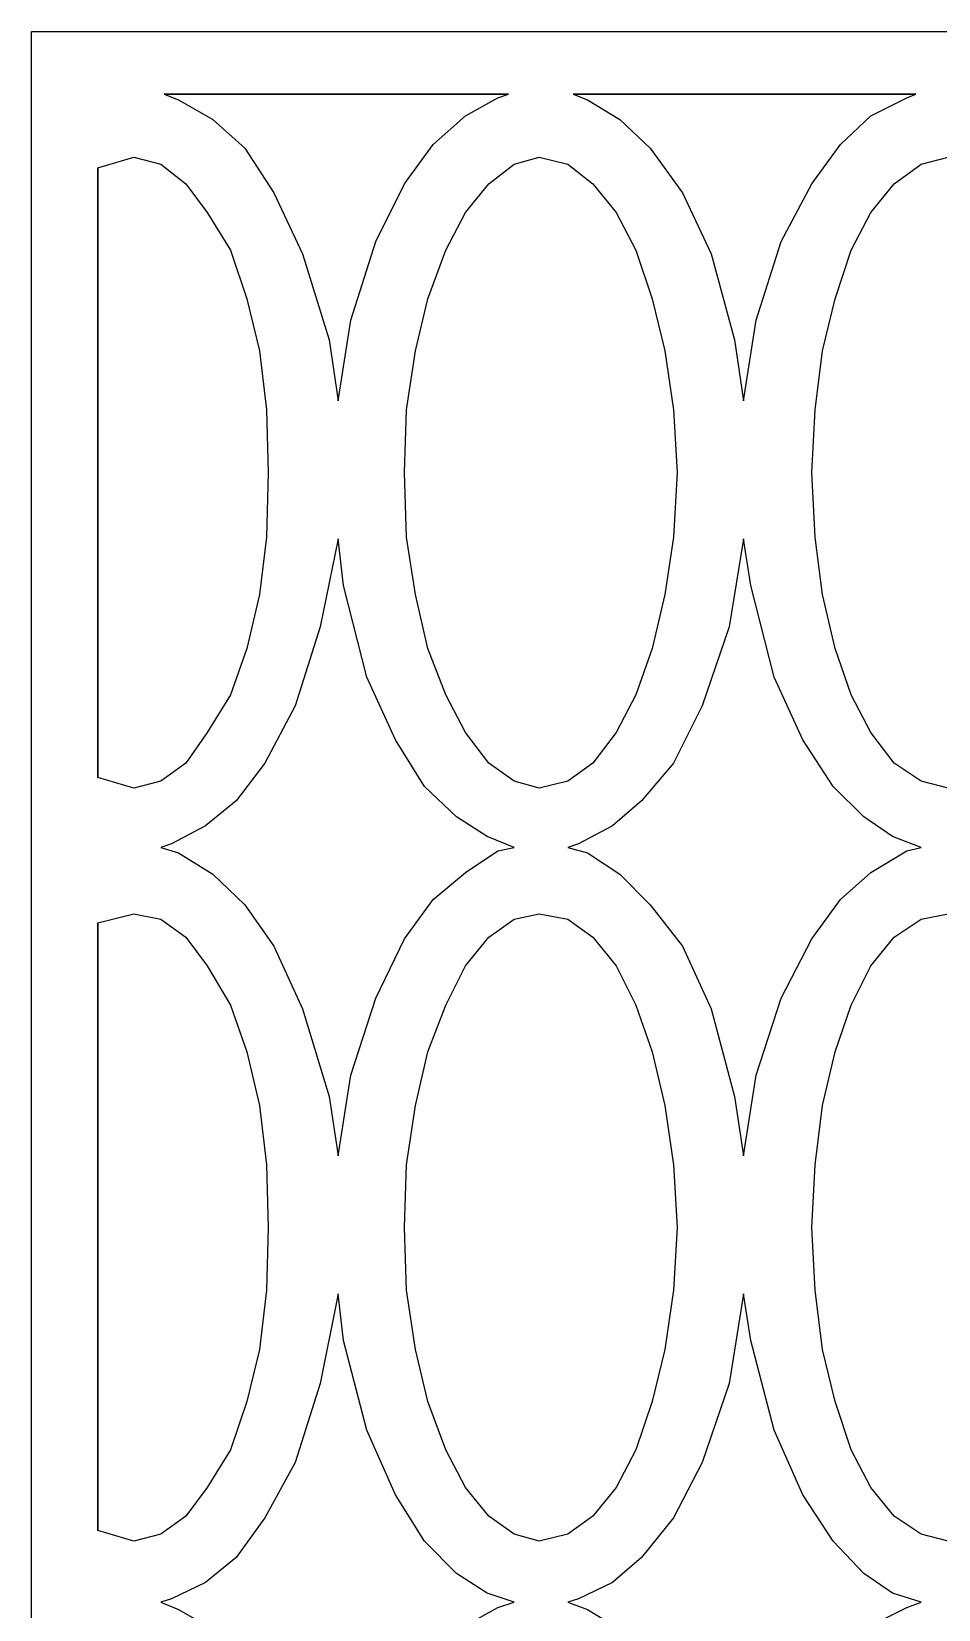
# Model space of a CAD drawing. Header units: centimetres. Extents: x 1.78 to 8.09, y 3.24 to 9.
# Drawn here: x 1.784 to 3.438, y 6.122 to 9.001 of the extents above; entities that cross this region are included whole.
import ezdxf

# ---------------------------------------------------------------- set-up
doc = ezdxf.new("R2010")
doc.units = ezdxf.units.CM
doc.header["$MEASUREMENT"] = 0
doc.layers.add('layer 1', color=7, linetype='Continuous')

msp = doc.modelspace()

# ---------------------------------------------------------------- linework, layer by layer
at = {"layer": 'layer 1', "color": 250}
for points, knots in [([(8.09439, 3.24324), (8.09439, 3.24324), (8.09439, 9.00077), (8.09439, 9.00077), (8.09439, 9.00077), (8.09439, 9.00077), (1.78401, 9.00077), (1.78401, 9.00077), (1.78401, 9.00077), (1.78401, 9.00077), (1.78401, 3.24324), (1.78401, 3.24324), (1.78401, 3.24324), (1.78401, 3.24324), (8.09439, 3.24324), (8.09439, 3.24324)], [0, 0, 0, 0, 0.2, 0.2, 0.2, 0.2, 0.4, 0.4, 0.4, 0.4, 0.6, 0.6, 0.6, 0.6, 1, 1, 1, 1]), ([(2.65418, 8.88627), (2.65418, 8.88627), (2.63455, 8.87973), (2.63455, 8.87973), (2.63455, 8.87973), (2.63455, 8.87973), (2.57567, 8.84702), (2.57567, 8.84702), (2.57567, 8.84702), (2.57567, 8.84702), (2.51679, 8.79468), (2.51679, 8.79468), (2.51679, 8.79468), (2.51679, 8.79468), (2.46445, 8.72271), (2.46445, 8.72271), (2.46445, 8.72271), (2.46445, 8.72271), (2.4121, 8.61803), (2.4121, 8.61803), (2.4121, 8.61803), (2.4121, 8.61803), (2.36631, 8.47409), (2.36631, 8.47409), (2.36631, 8.47409), (2.36631, 8.47409), (2.34341, 8.32688), (2.34341, 8.32688), (2.34341, 8.32688), (2.34341, 8.32688), (2.32705, 8.4381), (2.32705, 8.4381), (2.32705, 8.4381), (2.32705, 8.4381), (2.27798, 8.59513), (2.27798, 8.59513), (2.27798, 8.59513), (2.27798, 8.59513), (2.22564, 8.70635), (2.22564, 8.70635), (2.22564, 8.70635), (2.22564, 8.70635), (2.1733, 8.78813), (2.1733, 8.78813), (2.1733, 8.78813), (2.1733, 8.78813), (2.11441, 8.84048), (2.11441, 8.84048), (2.11441, 8.84048), (2.11441, 8.84048), (2.05226, 8.87646), (2.05226, 8.87646), (2.05226, 8.87646), (2.05226, 8.87646), (2.02609, 8.88627), (2.02609, 8.88627), (2.02609, 8.88627), (2.02609, 8.88627), (2.65418, 8.88627), (2.65418, 8.88627)], [0, 0, 0, 0, 0.0625, 0.0625, 0.0625, 0.0625, 0.125, 0.125, 0.125, 0.125, 0.1875, 0.1875, 0.1875, 0.1875, 0.25, 0.25, 0.25, 0.25, 0.3125, 0.3125, 0.3125, 0.3125, 0.375, 0.375, 0.375, 0.375, 0.4375, 0.4375, 0.4375, 0.4375, 0.5, 0.5, 0.5, 0.5, 0.5625, 0.5625, 0.5625, 0.5625, 0.625, 0.625, 0.625, 0.625, 0.6875, 0.6875, 0.6875, 0.6875, 0.75, 0.75, 0.75, 0.75, 0.8125, 0.8125, 0.8125, 0.8125, 0.875, 0.875, 0.875, 0.875, 1, 1, 1, 1]), ([(2.02609, 8.88627), (2.02609, 8.88627), (2.65418, 8.88627), (2.65418, 8.88627), (2.65418, 8.88627), (2.65418, 8.88627), (2.02609, 8.88627), (2.02609, 8.88627)], [0, 0, 0, 0, 0.3333333, 0.3333333, 0.3333333, 0.3333333, 1, 1, 1, 1]), ([(2.77195, 8.88627), (2.77195, 8.88627), (3.39677, 8.88627), (3.39677, 8.88627), (3.39677, 8.88627), (3.39677, 8.88627), (2.77195, 8.88627), (2.77195, 8.88627)], [0, 0, 0, 0, 0.3333333, 0.3333333, 0.3333333, 0.3333333, 1, 1, 1, 1]), ([(3.39677, 8.88627), (3.39677, 8.88627), (3.38042, 8.87973), (3.38042, 8.87973), (3.38042, 8.87973), (3.38042, 8.87973), (3.31499, 8.84702), (3.31499, 8.84702), (3.31499, 8.84702), (3.31499, 8.84702), (3.25938, 8.79468), (3.25938, 8.79468), (3.25938, 8.79468), (3.25938, 8.79468), (3.20704, 8.72271), (3.20704, 8.72271), (3.20704, 8.72271), (3.20704, 8.72271), (3.15142, 8.61803), (3.15142, 8.61803), (3.15142, 8.61803), (3.15142, 8.61803), (3.10563, 8.47409), (3.10563, 8.47409), (3.10563, 8.47409), (3.10563, 8.47409), (3.08273, 8.32688), (3.08273, 8.32688), (3.08273, 8.32688), (3.08273, 8.32688), (3.06637, 8.4381), (3.06637, 8.4381), (3.06637, 8.4381), (3.06637, 8.4381), (3.02384, 8.59513), (3.02384, 8.59513), (3.02384, 8.59513), (3.02384, 8.59513), (2.9715, 8.70635), (2.9715, 8.70635), (2.9715, 8.70635), (2.9715, 8.70635), (2.91262, 8.78813), (2.91262, 8.78813), (2.91262, 8.78813), (2.91262, 8.78813), (2.857, 8.84048), (2.857, 8.84048), (2.857, 8.84048), (2.857, 8.84048), (2.79812, 8.87646), (2.79812, 8.87646), (2.79812, 8.87646), (2.79812, 8.87646), (2.77195, 8.88627), (2.77195, 8.88627), (2.77195, 8.88627), (2.77195, 8.88627), (3.39677, 8.88627), (3.39677, 8.88627)], [0, 0, 0, 0, 0.0625, 0.0625, 0.0625, 0.0625, 0.125, 0.125, 0.125, 0.125, 0.1875, 0.1875, 0.1875, 0.1875, 0.25, 0.25, 0.25, 0.25, 0.3125, 0.3125, 0.3125, 0.3125, 0.375, 0.375, 0.375, 0.375, 0.4375, 0.4375, 0.4375, 0.4375, 0.5, 0.5, 0.5, 0.5, 0.5625, 0.5625, 0.5625, 0.5625, 0.625, 0.625, 0.625, 0.625, 0.6875, 0.6875, 0.6875, 0.6875, 0.75, 0.75, 0.75, 0.75, 0.8125, 0.8125, 0.8125, 0.8125, 0.875, 0.875, 0.875, 0.875, 1, 1, 1, 1]), ([(1.90505, 7.6399), (1.90505, 7.6399), (1.97048, 7.62027), (1.97048, 7.62027), (1.97048, 7.62027), (1.97048, 7.62027), (2.01955, 7.63336), (2.01955, 7.63336), (2.01955, 7.63336), (2.01955, 7.63336), (2.06534, 7.66607), (2.06534, 7.66607), (2.06534, 7.66607), (2.06534, 7.66607), (2.1046, 7.72168), (2.1046, 7.72168), (2.1046, 7.72168), (2.1046, 7.72168), (2.14713, 7.79038), (2.14713, 7.79038), (2.14713, 7.79038), (2.14713, 7.79038), (2.17657, 7.87544), (2.17657, 7.87544), (2.17657, 7.87544), (2.17657, 7.87544), (2.19947, 7.97358), (2.19947, 7.97358), (2.19947, 7.97358), (2.19947, 7.97358), (2.21255, 8.07826), (2.21255, 8.07826), (2.21255, 8.07826), (2.21255, 8.07826), (2.21583, 8.19603), (2.21583, 8.19603), (2.21583, 8.19603), (2.21583, 8.19603), (2.21255, 8.31052), (2.21255, 8.31052), (2.21255, 8.31052), (2.21255, 8.31052), (2.19947, 8.41848), (2.19947, 8.41848), (2.19947, 8.41848), (2.19947, 8.41848), (2.17657, 8.51334), (2.17657, 8.51334), (2.17657, 8.51334), (2.17657, 8.51334), (2.14713, 8.60167), (2.14713, 8.60167), (2.14713, 8.60167), (2.14713, 8.60167), (2.1046, 8.67037), (2.1046, 8.67037), (2.1046, 8.67037), (2.1046, 8.67037), (2.06534, 8.72271), (2.06534, 8.72271), (2.06534, 8.72271), (2.06534, 8.72271), (2.01955, 8.75869), (2.01955, 8.75869), (2.01955, 8.75869), (2.01955, 8.75869), (1.97048, 8.77178), (1.97048, 8.77178), (1.97048, 8.77178), (1.97048, 8.77178), (1.90505, 8.75215), (1.90505, 8.75215), (1.90505, 8.75215), (1.90505, 8.75215), (1.90505, 7.6399), (1.90505, 7.6399)], [0, 0, 0, 0, 0.05, 0.05, 0.05, 0.05, 0.1, 0.1, 0.1, 0.1, 0.15, 0.15, 0.15, 0.15, 0.2, 0.2, 0.2, 0.2, 0.25, 0.25, 0.25, 0.25, 0.3, 0.3, 0.3, 0.3, 0.35, 0.35, 0.35, 0.35, 0.4, 0.4, 0.4, 0.4, 0.45, 0.45, 0.45, 0.45, 0.5, 0.5, 0.5, 0.5, 0.55, 0.55, 0.55, 0.55, 0.6, 0.6, 0.6, 0.6, 0.65, 0.65, 0.65, 0.65, 0.7, 0.7, 0.7, 0.7, 0.75, 0.75, 0.75, 0.75, 0.8, 0.8, 0.8, 0.8, 0.85, 0.85, 0.85, 0.85, 0.9, 0.9, 0.9, 0.9, 1, 1, 1, 1]), ([(1.90505, 8.75215), (1.90505, 8.75215), (1.90505, 7.6399), (1.90505, 7.6399), (1.90505, 7.6399), (1.90505, 7.6399), (1.90505, 8.75215), (1.90505, 8.75215)], [0, 0, 0, 0, 0.3333333, 0.3333333, 0.3333333, 0.3333333, 1, 1, 1, 1]), ([(2.96169, 8.19603), (2.96169, 8.19603), (2.95514, 8.31052), (2.95514, 8.31052), (2.95514, 8.31052), (2.95514, 8.31052), (2.93879, 8.41848), (2.93879, 8.41848), (2.93879, 8.41848), (2.93879, 8.41848), (2.91589, 8.51334), (2.91589, 8.51334), (2.91589, 8.51334), (2.91589, 8.51334), (2.88645, 8.60167), (2.88645, 8.60167), (2.88645, 8.60167), (2.88645, 8.60167), (2.85046, 8.67037), (2.85046, 8.67037), (2.85046, 8.67037), (2.85046, 8.67037), (2.80793, 8.72271), (2.80793, 8.72271), (2.80793, 8.72271), (2.80793, 8.72271), (2.76214, 8.75869), (2.76214, 8.75869), (2.76214, 8.75869), (2.76214, 8.75869), (2.7098, 8.77178), (2.7098, 8.77178), (2.7098, 8.77178), (2.7098, 8.77178), (2.664, 8.75869), (2.664, 8.75869), (2.664, 8.75869), (2.664, 8.75869), (2.6182, 8.72271), (2.6182, 8.72271), (2.6182, 8.72271), (2.6182, 8.72271), (2.57567, 8.67037), (2.57567, 8.67037), (2.57567, 8.67037), (2.57567, 8.67037), (2.53969, 8.60167), (2.53969, 8.60167), (2.53969, 8.60167), (2.53969, 8.60167), (2.50697, 8.51334), (2.50697, 8.51334), (2.50697, 8.51334), (2.50697, 8.51334), (2.48407, 8.41848), (2.48407, 8.41848), (2.48407, 8.41848), (2.48407, 8.41848), (2.46772, 8.31052), (2.46772, 8.31052), (2.46772, 8.31052), (2.46772, 8.31052), (2.46445, 8.19603), (2.46445, 8.19603), (2.46445, 8.19603), (2.46445, 8.19603), (2.46772, 8.07826), (2.46772, 8.07826), (2.46772, 8.07826), (2.46772, 8.07826), (2.48407, 7.97358), (2.48407, 7.97358), (2.48407, 7.97358), (2.48407, 7.97358), (2.50697, 7.87544), (2.50697, 7.87544), (2.50697, 7.87544), (2.50697, 7.87544), (2.53969, 7.79038), (2.53969, 7.79038), (2.53969, 7.79038), (2.53969, 7.79038), (2.57567, 7.72168), (2.57567, 7.72168), (2.57567, 7.72168), (2.57567, 7.72168), (2.6182, 7.66607), (2.6182, 7.66607), (2.6182, 7.66607), (2.6182, 7.66607), (2.664, 7.63336), (2.664, 7.63336), (2.664, 7.63336), (2.664, 7.63336), (2.7098, 7.62027), (2.7098, 7.62027), (2.7098, 7.62027), (2.7098, 7.62027), (2.76214, 7.63336), (2.76214, 7.63336), (2.76214, 7.63336), (2.76214, 7.63336), (2.80793, 7.66607), (2.80793, 7.66607), (2.80793, 7.66607), (2.80793, 7.66607), (2.85046, 7.72168), (2.85046, 7.72168), (2.85046, 7.72168), (2.85046, 7.72168), (2.88645, 7.79038), (2.88645, 7.79038), (2.88645, 7.79038), (2.88645, 7.79038), (2.91589, 7.87544), (2.91589, 7.87544), (2.91589, 7.87544), (2.91589, 7.87544), (2.93879, 7.97358), (2.93879, 7.97358), (2.93879, 7.97358), (2.93879, 7.97358), (2.95514, 8.07826), (2.95514, 8.07826), (2.95514, 8.07826), (2.95514, 8.07826), (2.96169, 8.19603), (2.96169, 8.19603)], [0, 0, 0, 0, 0.030303, 0.030303, 0.030303, 0.030303, 0.0606061, 0.0606061, 0.0606061, 0.0606061, 0.0909091, 0.0909091, 0.0909091, 0.0909091, 0.1212121, 0.1212121, 0.1212121, 0.1212121, 0.1515152, 0.1515152, 0.1515152, 0.1515152, 0.1818182, 0.1818182, 0.1818182, 0.1818182, 0.2121212, 0.2121212, 0.2121212, 0.2121212, 0.2424242, 0.2424242, 0.2424242, 0.2424242, 0.2727273, 0.2727273, 0.2727273, 0.2727273, 0.3030303, 0.3030303, 0.3030303, 0.3030303, 0.3333333, 0.3333333, 0.3333333, 0.3333333, 0.3636364, 0.3636364, 0.3636364, 0.3636364, 0.3939394, 0.3939394, 0.3939394, 0.3939394, 0.4242424, 0.4242424, 0.4242424, 0.4242424, 0.4545455, 0.4545455, 0.4545455, 0.4545455, 0.4848485, 0.4848485, 0.4848485, 0.4848485, 0.5151515, 0.5151515, 0.5151515, 0.5151515, 0.5454545, 0.5454545, 0.5454545, 0.5454545, 0.5757576, 0.5757576, 0.5757576, 0.5757576, 0.6060606, 0.6060606, 0.6060606, 0.6060606, 0.6363636, 0.6363636, 0.6363636, 0.6363636, 0.6666667, 0.6666667, 0.6666667, 0.6666667, 0.6969697, 0.6969697, 0.6969697, 0.6969697, 0.7272727, 0.7272727, 0.7272727, 0.7272727, 0.7575758, 0.7575758, 0.7575758, 0.7575758, 0.7878788, 0.7878788, 0.7878788, 0.7878788, 0.8181818, 0.8181818, 0.8181818, 0.8181818, 0.8484848, 0.8484848, 0.8484848, 0.8484848, 0.8787879, 0.8787879, 0.8787879, 0.8787879, 0.9090909, 0.9090909, 0.9090909, 0.9090909, 0.9393939, 0.9393939, 0.9393939, 0.9393939, 1, 1, 1, 1]), ([(3.70101, 8.19603), (3.70101, 8.19603), (3.69773, 8.31052), (3.69773, 8.31052), (3.69773, 8.31052), (3.69773, 8.31052), (3.68138, 8.41848), (3.68138, 8.41848), (3.68138, 8.41848), (3.68138, 8.41848), (3.65848, 8.51334), (3.65848, 8.51334), (3.65848, 8.51334), (3.65848, 8.51334), (3.62904, 8.60167), (3.62904, 8.60167), (3.62904, 8.60167), (3.62904, 8.60167), (3.59305, 8.67037), (3.59305, 8.67037), (3.59305, 8.67037), (3.59305, 8.67037), (3.55053, 8.72271), (3.55053, 8.72271), (3.55053, 8.72271), (3.55053, 8.72271), (3.50473, 8.75869), (3.50473, 8.75869), (3.50473, 8.75869), (3.50473, 8.75869), (3.45566, 8.77178), (3.45566, 8.77178), (3.45566, 8.77178), (3.45566, 8.77178), (3.40659, 8.75869), (3.40659, 8.75869), (3.40659, 8.75869), (3.40659, 8.75869), (3.35752, 8.72271), (3.35752, 8.72271), (3.35752, 8.72271), (3.35752, 8.72271), (3.31499, 8.67037), (3.31499, 8.67037), (3.31499, 8.67037), (3.31499, 8.67037), (3.27901, 8.60167), (3.27901, 8.60167), (3.27901, 8.60167), (3.27901, 8.60167), (3.24956, 8.51334), (3.24956, 8.51334), (3.24956, 8.51334), (3.24956, 8.51334), (3.22666, 8.41848), (3.22666, 8.41848), (3.22666, 8.41848), (3.22666, 8.41848), (3.21358, 8.31052), (3.21358, 8.31052), (3.21358, 8.31052), (3.21358, 8.31052), (3.20704, 8.19603), (3.20704, 8.19603), (3.20704, 8.19603), (3.20704, 8.19603), (3.21358, 8.07826), (3.21358, 8.07826), (3.21358, 8.07826), (3.21358, 8.07826), (3.22666, 7.97358), (3.22666, 7.97358), (3.22666, 7.97358), (3.22666, 7.97358), (3.24956, 7.87544), (3.24956, 7.87544), (3.24956, 7.87544), (3.24956, 7.87544), (3.27901, 7.79038), (3.27901, 7.79038), (3.27901, 7.79038), (3.27901, 7.79038), (3.31499, 7.72168), (3.31499, 7.72168), (3.31499, 7.72168), (3.31499, 7.72168), (3.35752, 7.66607), (3.35752, 7.66607), (3.35752, 7.66607), (3.35752, 7.66607), (3.40659, 7.63336), (3.40659, 7.63336), (3.40659, 7.63336), (3.40659, 7.63336), (3.45566, 7.62027), (3.45566, 7.62027), (3.45566, 7.62027), (3.45566, 7.62027), (3.50473, 7.63336), (3.50473, 7.63336), (3.50473, 7.63336), (3.50473, 7.63336), (3.55053, 7.66607), (3.55053, 7.66607), (3.55053, 7.66607), (3.55053, 7.66607), (3.59305, 7.72168), (3.59305, 7.72168), (3.59305, 7.72168), (3.59305, 7.72168), (3.62904, 7.79038), (3.62904, 7.79038), (3.62904, 7.79038), (3.62904, 7.79038), (3.65848, 7.87544), (3.65848, 7.87544), (3.65848, 7.87544), (3.65848, 7.87544), (3.68138, 7.97358), (3.68138, 7.97358), (3.68138, 7.97358), (3.68138, 7.97358), (3.69773, 8.07826), (3.69773, 8.07826), (3.69773, 8.07826), (3.69773, 8.07826), (3.70101, 8.19603), (3.70101, 8.19603)], [0, 0, 0, 0, 0.030303, 0.030303, 0.030303, 0.030303, 0.0606061, 0.0606061, 0.0606061, 0.0606061, 0.0909091, 0.0909091, 0.0909091, 0.0909091, 0.1212121, 0.1212121, 0.1212121, 0.1212121, 0.1515152, 0.1515152, 0.1515152, 0.1515152, 0.1818182, 0.1818182, 0.1818182, 0.1818182, 0.2121212, 0.2121212, 0.2121212, 0.2121212, 0.2424242, 0.2424242, 0.2424242, 0.2424242, 0.2727273, 0.2727273, 0.2727273, 0.2727273, 0.3030303, 0.3030303, 0.3030303, 0.3030303, 0.3333333, 0.3333333, 0.3333333, 0.3333333, 0.3636364, 0.3636364, 0.3636364, 0.3636364, 0.3939394, 0.3939394, 0.3939394, 0.3939394, 0.4242424, 0.4242424, 0.4242424, 0.4242424, 0.4545455, 0.4545455, 0.4545455, 0.4545455, 0.4848485, 0.4848485, 0.4848485, 0.4848485, 0.5151515, 0.5151515, 0.5151515, 0.5151515, 0.5454545, 0.5454545, 0.5454545, 0.5454545, 0.5757576, 0.5757576, 0.5757576, 0.5757576, 0.6060606, 0.6060606, 0.6060606, 0.6060606, 0.6363636, 0.6363636, 0.6363636, 0.6363636, 0.6666667, 0.6666667, 0.6666667, 0.6666667, 0.6969697, 0.6969697, 0.6969697, 0.6969697, 0.7272727, 0.7272727, 0.7272727, 0.7272727, 0.7575758, 0.7575758, 0.7575758, 0.7575758, 0.7878788, 0.7878788, 0.7878788, 0.7878788, 0.8181818, 0.8181818, 0.8181818, 0.8181818, 0.8484848, 0.8484848, 0.8484848, 0.8484848, 0.8787879, 0.8787879, 0.8787879, 0.8787879, 0.9090909, 0.9090909, 0.9090909, 0.9090909, 0.9393939, 0.9393939, 0.9393939, 0.9393939, 1, 1, 1, 1]), ([(2.34341, 8.07499), (2.34341, 8.07499), (2.35322, 7.98993), (2.35322, 7.98993), (2.35322, 7.98993), (2.35322, 7.98993), (2.39575, 7.82309), (2.39575, 7.82309), (2.39575, 7.82309), (2.39575, 7.82309), (2.44809, 7.7086), (2.44809, 7.7086), (2.44809, 7.7086), (2.44809, 7.7086), (2.50043, 7.62354), (2.50043, 7.62354), (2.50043, 7.62354), (2.50043, 7.62354), (2.55931, 7.56793), (2.55931, 7.56793), (2.55931, 7.56793), (2.55931, 7.56793), (2.61493, 7.53195), (2.61493, 7.53195), (2.61493, 7.53195), (2.61493, 7.53195), (2.664, 7.51232), (2.664, 7.51232), (2.664, 7.51232), (2.664, 7.51232), (2.63455, 7.50578), (2.63455, 7.50578), (2.63455, 7.50578), (2.63455, 7.50578), (2.57567, 7.46652), (2.57567, 7.46652), (2.57567, 7.46652), (2.57567, 7.46652), (2.51679, 7.41745), (2.51679, 7.41745), (2.51679, 7.41745), (2.51679, 7.41745), (2.46445, 7.34548), (2.46445, 7.34548), (2.46445, 7.34548), (2.46445, 7.34548), (2.4121, 7.23753), (2.4121, 7.23753), (2.4121, 7.23753), (2.4121, 7.23753), (2.36631, 7.09686), (2.36631, 7.09686), (2.36631, 7.09686), (2.36631, 7.09686), (2.34341, 6.94965), (2.34341, 6.94965), (2.34341, 6.94965), (2.34341, 6.94965), (2.32705, 7.05761), (2.32705, 7.05761), (2.32705, 7.05761), (2.32705, 7.05761), (2.27798, 7.2179), (2.27798, 7.2179), (2.27798, 7.2179), (2.27798, 7.2179), (2.22564, 7.3324), (2.22564, 7.3324), (2.22564, 7.3324), (2.22564, 7.3324), (2.1733, 7.40764), (2.1733, 7.40764), (2.1733, 7.40764), (2.1733, 7.40764), (2.11441, 7.46325), (2.11441, 7.46325), (2.11441, 7.46325), (2.11441, 7.46325), (2.05226, 7.5025), (2.05226, 7.5025), (2.05226, 7.5025), (2.05226, 7.5025), (2.01955, 7.51232), (2.01955, 7.51232), (2.01955, 7.51232), (2.01955, 7.51232), (2.03917, 7.51886), (2.03917, 7.51886), (2.03917, 7.51886), (2.03917, 7.51886), (2.10133, 7.55157), (2.10133, 7.55157), (2.10133, 7.55157), (2.10133, 7.55157), (2.15694, 7.59737), (2.15694, 7.59737), (2.15694, 7.59737), (2.15694, 7.59737), (2.20928, 7.66607), (2.20928, 7.66607), (2.20928, 7.66607), (2.20928, 7.66607), (2.2649, 7.77075), (2.2649, 7.77075), (2.2649, 7.77075), (2.2649, 7.77075), (2.31069, 7.91469), (2.31069, 7.91469), (2.31069, 7.91469), (2.31069, 7.91469), (2.34341, 8.07499), (2.34341, 8.07499)], [0, 0, 0, 0, 0.0344828, 0.0344828, 0.0344828, 0.0344828, 0.0689655, 0.0689655, 0.0689655, 0.0689655, 0.1034483, 0.1034483, 0.1034483, 0.1034483, 0.137931, 0.137931, 0.137931, 0.137931, 0.1724138, 0.1724138, 0.1724138, 0.1724138, 0.2068966, 0.2068966, 0.2068966, 0.2068966, 0.2413793, 0.2413793, 0.2413793, 0.2413793, 0.2758621, 0.2758621, 0.2758621, 0.2758621, 0.3103448, 0.3103448, 0.3103448, 0.3103448, 0.3448276, 0.3448276, 0.3448276, 0.3448276, 0.3793103, 0.3793103, 0.3793103, 0.3793103, 0.4137931, 0.4137931, 0.4137931, 0.4137931, 0.4482759, 0.4482759, 0.4482759, 0.4482759, 0.4827586, 0.4827586, 0.4827586, 0.4827586, 0.5172414, 0.5172414, 0.5172414, 0.5172414, 0.5517241, 0.5517241, 0.5517241, 0.5517241, 0.5862069, 0.5862069, 0.5862069, 0.5862069, 0.6206897, 0.6206897, 0.6206897, 0.6206897, 0.6551724, 0.6551724, 0.6551724, 0.6551724, 0.6896552, 0.6896552, 0.6896552, 0.6896552, 0.7241379, 0.7241379, 0.7241379, 0.7241379, 0.7586207, 0.7586207, 0.7586207, 0.7586207, 0.7931034, 0.7931034, 0.7931034, 0.7931034, 0.8275862, 0.8275862, 0.8275862, 0.8275862, 0.862069, 0.862069, 0.862069, 0.862069, 0.8965517, 0.8965517, 0.8965517, 0.8965517, 0.9310345, 0.9310345, 0.9310345, 0.9310345, 1, 1, 1, 1]), ([(3.08273, 8.07499), (3.08273, 8.07499), (3.09581, 7.98993), (3.09581, 7.98993), (3.09581, 7.98993), (3.09581, 7.98993), (3.13834, 7.82309), (3.13834, 7.82309), (3.13834, 7.82309), (3.13834, 7.82309), (3.19068, 7.7086), (3.19068, 7.7086), (3.19068, 7.7086), (3.19068, 7.7086), (3.24629, 7.62354), (3.24629, 7.62354), (3.24629, 7.62354), (3.24629, 7.62354), (3.3019, 7.56793), (3.3019, 7.56793), (3.3019, 7.56793), (3.3019, 7.56793), (3.35425, 7.53195), (3.35425, 7.53195), (3.35425, 7.53195), (3.35425, 7.53195), (3.40659, 7.51232), (3.40659, 7.51232), (3.40659, 7.51232), (3.40659, 7.51232), (3.38042, 7.50578), (3.38042, 7.50578), (3.38042, 7.50578), (3.38042, 7.50578), (3.31499, 7.46652), (3.31499, 7.46652), (3.31499, 7.46652), (3.31499, 7.46652), (3.25938, 7.41745), (3.25938, 7.41745), (3.25938, 7.41745), (3.25938, 7.41745), (3.20704, 7.34548), (3.20704, 7.34548), (3.20704, 7.34548), (3.20704, 7.34548), (3.15142, 7.23753), (3.15142, 7.23753), (3.15142, 7.23753), (3.15142, 7.23753), (3.10563, 7.09686), (3.10563, 7.09686), (3.10563, 7.09686), (3.10563, 7.09686), (3.08273, 6.94965), (3.08273, 6.94965), (3.08273, 6.94965), (3.08273, 6.94965), (3.06637, 7.05761), (3.06637, 7.05761), (3.06637, 7.05761), (3.06637, 7.05761), (3.02384, 7.2179), (3.02384, 7.2179), (3.02384, 7.2179), (3.02384, 7.2179), (2.9715, 7.3324), (2.9715, 7.3324), (2.9715, 7.3324), (2.9715, 7.3324), (2.91262, 7.40764), (2.91262, 7.40764), (2.91262, 7.40764), (2.91262, 7.40764), (2.857, 7.46325), (2.857, 7.46325), (2.857, 7.46325), (2.857, 7.46325), (2.79812, 7.5025), (2.79812, 7.5025), (2.79812, 7.5025), (2.79812, 7.5025), (2.76214, 7.51232), (2.76214, 7.51232), (2.76214, 7.51232), (2.76214, 7.51232), (2.78176, 7.51886), (2.78176, 7.51886), (2.78176, 7.51886), (2.78176, 7.51886), (2.84392, 7.55157), (2.84392, 7.55157), (2.84392, 7.55157), (2.84392, 7.55157), (2.89626, 7.59737), (2.89626, 7.59737), (2.89626, 7.59737), (2.89626, 7.59737), (2.95514, 7.66607), (2.95514, 7.66607), (2.95514, 7.66607), (2.95514, 7.66607), (3.00749, 7.77075), (3.00749, 7.77075), (3.00749, 7.77075), (3.00749, 7.77075), (3.05656, 7.91469), (3.05656, 7.91469), (3.05656, 7.91469), (3.05656, 7.91469), (3.08273, 8.07499), (3.08273, 8.07499)], [0, 0, 0, 0, 0.0344828, 0.0344828, 0.0344828, 0.0344828, 0.0689655, 0.0689655, 0.0689655, 0.0689655, 0.1034483, 0.1034483, 0.1034483, 0.1034483, 0.137931, 0.137931, 0.137931, 0.137931, 0.1724138, 0.1724138, 0.1724138, 0.1724138, 0.2068966, 0.2068966, 0.2068966, 0.2068966, 0.2413793, 0.2413793, 0.2413793, 0.2413793, 0.2758621, 0.2758621, 0.2758621, 0.2758621, 0.3103448, 0.3103448, 0.3103448, 0.3103448, 0.3448276, 0.3448276, 0.3448276, 0.3448276, 0.3793103, 0.3793103, 0.3793103, 0.3793103, 0.4137931, 0.4137931, 0.4137931, 0.4137931, 0.4482759, 0.4482759, 0.4482759, 0.4482759, 0.4827586, 0.4827586, 0.4827586, 0.4827586, 0.5172414, 0.5172414, 0.5172414, 0.5172414, 0.5517241, 0.5517241, 0.5517241, 0.5517241, 0.5862069, 0.5862069, 0.5862069, 0.5862069, 0.6206897, 0.6206897, 0.6206897, 0.6206897, 0.6551724, 0.6551724, 0.6551724, 0.6551724, 0.6896552, 0.6896552, 0.6896552, 0.6896552, 0.7241379, 0.7241379, 0.7241379, 0.7241379, 0.7586207, 0.7586207, 0.7586207, 0.7586207, 0.7931034, 0.7931034, 0.7931034, 0.7931034, 0.8275862, 0.8275862, 0.8275862, 0.8275862, 0.862069, 0.862069, 0.862069, 0.862069, 0.8965517, 0.8965517, 0.8965517, 0.8965517, 0.9310345, 0.9310345, 0.9310345, 0.9310345, 1, 1, 1, 1]), ([(1.90505, 6.26595), (1.90505, 6.26595), (1.97048, 6.24632), (1.97048, 6.24632), (1.97048, 6.24632), (1.97048, 6.24632), (2.01955, 6.2594), (2.01955, 6.2594), (2.01955, 6.2594), (2.01955, 6.2594), (2.06534, 6.29212), (2.06534, 6.29212), (2.06534, 6.29212), (2.06534, 6.29212), (2.1046, 6.34446), (2.1046, 6.34446), (2.1046, 6.34446), (2.1046, 6.34446), (2.14713, 6.41315), (2.14713, 6.41315), (2.14713, 6.41315), (2.14713, 6.41315), (2.17657, 6.50148), (2.17657, 6.50148), (2.17657, 6.50148), (2.17657, 6.50148), (2.19947, 6.59635), (2.19947, 6.59635), (2.19947, 6.59635), (2.19947, 6.59635), (2.21255, 6.7043), (2.21255, 6.7043), (2.21255, 6.7043), (2.21255, 6.7043), (2.21583, 6.8188), (2.21583, 6.8188), (2.21583, 6.8188), (2.21583, 6.8188), (2.21255, 6.93329), (2.21255, 6.93329), (2.21255, 6.93329), (2.21255, 6.93329), (2.19947, 7.04125), (2.19947, 7.04125), (2.19947, 7.04125), (2.19947, 7.04125), (2.17657, 7.13939), (2.17657, 7.13939), (2.17657, 7.13939), (2.17657, 7.13939), (2.14713, 7.22444), (2.14713, 7.22444), (2.14713, 7.22444), (2.14713, 7.22444), (2.1046, 7.29641), (2.1046, 7.29641), (2.1046, 7.29641), (2.1046, 7.29641), (2.06534, 7.34875), (2.06534, 7.34875), (2.06534, 7.34875), (2.06534, 7.34875), (2.01955, 7.38147), (2.01955, 7.38147), (2.01955, 7.38147), (2.01955, 7.38147), (1.97048, 7.39128), (1.97048, 7.39128), (1.97048, 7.39128), (1.97048, 7.39128), (1.90505, 7.37492), (1.90505, 7.37492), (1.90505, 7.37492), (1.90505, 7.37492), (1.90505, 6.26595), (1.90505, 6.26595)], [0, 0, 0, 0, 0.05, 0.05, 0.05, 0.05, 0.1, 0.1, 0.1, 0.1, 0.15, 0.15, 0.15, 0.15, 0.2, 0.2, 0.2, 0.2, 0.25, 0.25, 0.25, 0.25, 0.3, 0.3, 0.3, 0.3, 0.35, 0.35, 0.35, 0.35, 0.4, 0.4, 0.4, 0.4, 0.45, 0.45, 0.45, 0.45, 0.5, 0.5, 0.5, 0.5, 0.55, 0.55, 0.55, 0.55, 0.6, 0.6, 0.6, 0.6, 0.65, 0.65, 0.65, 0.65, 0.7, 0.7, 0.7, 0.7, 0.75, 0.75, 0.75, 0.75, 0.8, 0.8, 0.8, 0.8, 0.85, 0.85, 0.85, 0.85, 0.9, 0.9, 0.9, 0.9, 1, 1, 1, 1]), ([(1.90505, 7.37492), (1.90505, 7.37492), (1.90505, 6.26595), (1.90505, 6.26595), (1.90505, 6.26595), (1.90505, 6.26595), (1.90505, 7.37492), (1.90505, 7.37492)], [0, 0, 0, 0, 0.3333333, 0.3333333, 0.3333333, 0.3333333, 1, 1, 1, 1]), ([(2.96169, 6.8188), (2.96169, 6.8188), (2.95514, 6.93329), (2.95514, 6.93329), (2.95514, 6.93329), (2.95514, 6.93329), (2.93879, 7.04125), (2.93879, 7.04125), (2.93879, 7.04125), (2.93879, 7.04125), (2.91589, 7.13939), (2.91589, 7.13939), (2.91589, 7.13939), (2.91589, 7.13939), (2.88645, 7.22444), (2.88645, 7.22444), (2.88645, 7.22444), (2.88645, 7.22444), (2.85046, 7.29641), (2.85046, 7.29641), (2.85046, 7.29641), (2.85046, 7.29641), (2.80793, 7.34875), (2.80793, 7.34875), (2.80793, 7.34875), (2.80793, 7.34875), (2.76214, 7.38147), (2.76214, 7.38147), (2.76214, 7.38147), (2.76214, 7.38147), (2.7098, 7.39128), (2.7098, 7.39128), (2.7098, 7.39128), (2.7098, 7.39128), (2.664, 7.38147), (2.664, 7.38147), (2.664, 7.38147), (2.664, 7.38147), (2.6182, 7.34875), (2.6182, 7.34875), (2.6182, 7.34875), (2.6182, 7.34875), (2.57567, 7.29641), (2.57567, 7.29641), (2.57567, 7.29641), (2.57567, 7.29641), (2.53969, 7.22444), (2.53969, 7.22444), (2.53969, 7.22444), (2.53969, 7.22444), (2.50697, 7.13939), (2.50697, 7.13939), (2.50697, 7.13939), (2.50697, 7.13939), (2.48407, 7.04125), (2.48407, 7.04125), (2.48407, 7.04125), (2.48407, 7.04125), (2.46772, 6.93329), (2.46772, 6.93329), (2.46772, 6.93329), (2.46772, 6.93329), (2.46445, 6.8188), (2.46445, 6.8188), (2.46445, 6.8188), (2.46445, 6.8188), (2.46772, 6.7043), (2.46772, 6.7043), (2.46772, 6.7043), (2.46772, 6.7043), (2.48407, 6.59635), (2.48407, 6.59635), (2.48407, 6.59635), (2.48407, 6.59635), (2.50697, 6.50148), (2.50697, 6.50148), (2.50697, 6.50148), (2.50697, 6.50148), (2.53969, 6.41315), (2.53969, 6.41315), (2.53969, 6.41315), (2.53969, 6.41315), (2.57567, 6.34446), (2.57567, 6.34446), (2.57567, 6.34446), (2.57567, 6.34446), (2.6182, 6.29212), (2.6182, 6.29212), (2.6182, 6.29212), (2.6182, 6.29212), (2.664, 6.2594), (2.664, 6.2594), (2.664, 6.2594), (2.664, 6.2594), (2.7098, 6.24632), (2.7098, 6.24632), (2.7098, 6.24632), (2.7098, 6.24632), (2.76214, 6.2594), (2.76214, 6.2594), (2.76214, 6.2594), (2.76214, 6.2594), (2.80793, 6.29212), (2.80793, 6.29212), (2.80793, 6.29212), (2.80793, 6.29212), (2.85046, 6.34446), (2.85046, 6.34446), (2.85046, 6.34446), (2.85046, 6.34446), (2.88645, 6.41315), (2.88645, 6.41315), (2.88645, 6.41315), (2.88645, 6.41315), (2.91589, 6.50148), (2.91589, 6.50148), (2.91589, 6.50148), (2.91589, 6.50148), (2.93879, 6.59635), (2.93879, 6.59635), (2.93879, 6.59635), (2.93879, 6.59635), (2.95514, 6.7043), (2.95514, 6.7043), (2.95514, 6.7043), (2.95514, 6.7043), (2.96169, 6.8188), (2.96169, 6.8188)], [0, 0, 0, 0, 0.030303, 0.030303, 0.030303, 0.030303, 0.0606061, 0.0606061, 0.0606061, 0.0606061, 0.0909091, 0.0909091, 0.0909091, 0.0909091, 0.1212121, 0.1212121, 0.1212121, 0.1212121, 0.1515152, 0.1515152, 0.1515152, 0.1515152, 0.1818182, 0.1818182, 0.1818182, 0.1818182, 0.2121212, 0.2121212, 0.2121212, 0.2121212, 0.2424242, 0.2424242, 0.2424242, 0.2424242, 0.2727273, 0.2727273, 0.2727273, 0.2727273, 0.3030303, 0.3030303, 0.3030303, 0.3030303, 0.3333333, 0.3333333, 0.3333333, 0.3333333, 0.3636364, 0.3636364, 0.3636364, 0.3636364, 0.3939394, 0.3939394, 0.3939394, 0.3939394, 0.4242424, 0.4242424, 0.4242424, 0.4242424, 0.4545455, 0.4545455, 0.4545455, 0.4545455, 0.4848485, 0.4848485, 0.4848485, 0.4848485, 0.5151515, 0.5151515, 0.5151515, 0.5151515, 0.5454545, 0.5454545, 0.5454545, 0.5454545, 0.5757576, 0.5757576, 0.5757576, 0.5757576, 0.6060606, 0.6060606, 0.6060606, 0.6060606, 0.6363636, 0.6363636, 0.6363636, 0.6363636, 0.6666667, 0.6666667, 0.6666667, 0.6666667, 0.6969697, 0.6969697, 0.6969697, 0.6969697, 0.7272727, 0.7272727, 0.7272727, 0.7272727, 0.7575758, 0.7575758, 0.7575758, 0.7575758, 0.7878788, 0.7878788, 0.7878788, 0.7878788, 0.8181818, 0.8181818, 0.8181818, 0.8181818, 0.8484848, 0.8484848, 0.8484848, 0.8484848, 0.8787879, 0.8787879, 0.8787879, 0.8787879, 0.9090909, 0.9090909, 0.9090909, 0.9090909, 0.9393939, 0.9393939, 0.9393939, 0.9393939, 1, 1, 1, 1]), ([(3.70101, 6.8188), (3.70101, 6.8188), (3.69773, 6.93329), (3.69773, 6.93329), (3.69773, 6.93329), (3.69773, 6.93329), (3.68138, 7.04125), (3.68138, 7.04125), (3.68138, 7.04125), (3.68138, 7.04125), (3.65848, 7.13939), (3.65848, 7.13939), (3.65848, 7.13939), (3.65848, 7.13939), (3.62904, 7.22444), (3.62904, 7.22444), (3.62904, 7.22444), (3.62904, 7.22444), (3.59305, 7.29641), (3.59305, 7.29641), (3.59305, 7.29641), (3.59305, 7.29641), (3.55053, 7.34875), (3.55053, 7.34875), (3.55053, 7.34875), (3.55053, 7.34875), (3.50473, 7.38147), (3.50473, 7.38147), (3.50473, 7.38147), (3.50473, 7.38147), (3.45566, 7.39128), (3.45566, 7.39128), (3.45566, 7.39128), (3.45566, 7.39128), (3.40659, 7.38147), (3.40659, 7.38147), (3.40659, 7.38147), (3.40659, 7.38147), (3.35752, 7.34875), (3.35752, 7.34875), (3.35752, 7.34875), (3.35752, 7.34875), (3.31499, 7.29641), (3.31499, 7.29641), (3.31499, 7.29641), (3.31499, 7.29641), (3.27901, 7.22444), (3.27901, 7.22444), (3.27901, 7.22444), (3.27901, 7.22444), (3.24956, 7.13939), (3.24956, 7.13939), (3.24956, 7.13939), (3.24956, 7.13939), (3.22666, 7.04125), (3.22666, 7.04125), (3.22666, 7.04125), (3.22666, 7.04125), (3.21358, 6.93329), (3.21358, 6.93329), (3.21358, 6.93329), (3.21358, 6.93329), (3.20704, 6.8188), (3.20704, 6.8188), (3.20704, 6.8188), (3.20704, 6.8188), (3.21358, 6.7043), (3.21358, 6.7043), (3.21358, 6.7043), (3.21358, 6.7043), (3.22666, 6.59635), (3.22666, 6.59635), (3.22666, 6.59635), (3.22666, 6.59635), (3.24956, 6.50148), (3.24956, 6.50148), (3.24956, 6.50148), (3.24956, 6.50148), (3.27901, 6.41315), (3.27901, 6.41315), (3.27901, 6.41315), (3.27901, 6.41315), (3.31499, 6.34446), (3.31499, 6.34446), (3.31499, 6.34446), (3.31499, 6.34446), (3.35752, 6.29212), (3.35752, 6.29212), (3.35752, 6.29212), (3.35752, 6.29212), (3.40659, 6.2594), (3.40659, 6.2594), (3.40659, 6.2594), (3.40659, 6.2594), (3.45566, 6.24632), (3.45566, 6.24632), (3.45566, 6.24632), (3.45566, 6.24632), (3.50473, 6.2594), (3.50473, 6.2594), (3.50473, 6.2594), (3.50473, 6.2594), (3.55053, 6.29212), (3.55053, 6.29212), (3.55053, 6.29212), (3.55053, 6.29212), (3.59305, 6.34446), (3.59305, 6.34446), (3.59305, 6.34446), (3.59305, 6.34446), (3.62904, 6.41315), (3.62904, 6.41315), (3.62904, 6.41315), (3.62904, 6.41315), (3.65848, 6.50148), (3.65848, 6.50148), (3.65848, 6.50148), (3.65848, 6.50148), (3.68138, 6.59635), (3.68138, 6.59635), (3.68138, 6.59635), (3.68138, 6.59635), (3.69773, 6.7043), (3.69773, 6.7043), (3.69773, 6.7043), (3.69773, 6.7043), (3.70101, 6.8188), (3.70101, 6.8188)], [0, 0, 0, 0, 0.030303, 0.030303, 0.030303, 0.030303, 0.0606061, 0.0606061, 0.0606061, 0.0606061, 0.0909091, 0.0909091, 0.0909091, 0.0909091, 0.1212121, 0.1212121, 0.1212121, 0.1212121, 0.1515152, 0.1515152, 0.1515152, 0.1515152, 0.1818182, 0.1818182, 0.1818182, 0.1818182, 0.2121212, 0.2121212, 0.2121212, 0.2121212, 0.2424242, 0.2424242, 0.2424242, 0.2424242, 0.2727273, 0.2727273, 0.2727273, 0.2727273, 0.3030303, 0.3030303, 0.3030303, 0.3030303, 0.3333333, 0.3333333, 0.3333333, 0.3333333, 0.3636364, 0.3636364, 0.3636364, 0.3636364, 0.3939394, 0.3939394, 0.3939394, 0.3939394, 0.4242424, 0.4242424, 0.4242424, 0.4242424, 0.4545455, 0.4545455, 0.4545455, 0.4545455, 0.4848485, 0.4848485, 0.4848485, 0.4848485, 0.5151515, 0.5151515, 0.5151515, 0.5151515, 0.5454545, 0.5454545, 0.5454545, 0.5454545, 0.5757576, 0.5757576, 0.5757576, 0.5757576, 0.6060606, 0.6060606, 0.6060606, 0.6060606, 0.6363636, 0.6363636, 0.6363636, 0.6363636, 0.6666667, 0.6666667, 0.6666667, 0.6666667, 0.6969697, 0.6969697, 0.6969697, 0.6969697, 0.7272727, 0.7272727, 0.7272727, 0.7272727, 0.7575758, 0.7575758, 0.7575758, 0.7575758, 0.7878788, 0.7878788, 0.7878788, 0.7878788, 0.8181818, 0.8181818, 0.8181818, 0.8181818, 0.8484848, 0.8484848, 0.8484848, 0.8484848, 0.8787879, 0.8787879, 0.8787879, 0.8787879, 0.9090909, 0.9090909, 0.9090909, 0.9090909, 0.9393939, 0.9393939, 0.9393939, 0.9393939, 1, 1, 1, 1]), ([(2.34341, 6.69776), (2.34341, 6.69776), (2.35322, 6.61271), (2.35322, 6.61271), (2.35322, 6.61271), (2.35322, 6.61271), (2.39575, 6.44914), (2.39575, 6.44914), (2.39575, 6.44914), (2.39575, 6.44914), (2.44809, 6.33137), (2.44809, 6.33137), (2.44809, 6.33137), (2.44809, 6.33137), (2.50043, 6.24632), (2.50043, 6.24632), (2.50043, 6.24632), (2.50043, 6.24632), (2.55931, 6.18743), (2.55931, 6.18743), (2.55931, 6.18743), (2.55931, 6.18743), (2.61493, 6.15145), (2.61493, 6.15145), (2.61493, 6.15145), (2.61493, 6.15145), (2.664, 6.13509), (2.664, 6.13509), (2.664, 6.13509), (2.664, 6.13509), (2.63455, 6.12528), (2.63455, 6.12528), (2.63455, 6.12528), (2.63455, 6.12528), (2.57567, 6.09256), (2.57567, 6.09256), (2.57567, 6.09256), (2.57567, 6.09256), (2.51679, 6.04022), (2.51679, 6.04022), (2.51679, 6.04022), (2.51679, 6.04022), (2.46445, 5.96825), (2.46445, 5.96825), (2.46445, 5.96825), (2.46445, 5.96825), (2.4121, 5.86357), (2.4121, 5.86357), (2.4121, 5.86357), (2.4121, 5.86357), (2.36631, 5.71963), (2.36631, 5.71963), (2.36631, 5.71963), (2.36631, 5.71963), (2.34341, 5.56915), (2.34341, 5.56915), (2.34341, 5.56915), (2.34341, 5.56915), (2.32705, 5.68365), (2.32705, 5.68365), (2.32705, 5.68365), (2.32705, 5.68365), (2.27798, 5.84067), (2.27798, 5.84067), (2.27798, 5.84067), (2.27798, 5.84067), (2.22564, 5.9519), (2.22564, 5.9519), (2.22564, 5.9519), (2.22564, 5.9519), (2.1733, 6.03368), (2.1733, 6.03368), (2.1733, 6.03368), (2.1733, 6.03368), (2.11441, 6.08602), (2.11441, 6.08602), (2.11441, 6.08602), (2.11441, 6.08602), (2.05226, 6.12201), (2.05226, 6.12201), (2.05226, 6.12201), (2.05226, 6.12201), (2.01955, 6.13509), (2.01955, 6.13509), (2.01955, 6.13509), (2.01955, 6.13509), (2.03917, 6.14163), (2.03917, 6.14163), (2.03917, 6.14163), (2.03917, 6.14163), (2.10133, 6.17108), (2.10133, 6.17108), (2.10133, 6.17108), (2.10133, 6.17108), (2.15694, 6.21688), (2.15694, 6.21688), (2.15694, 6.21688), (2.15694, 6.21688), (2.20928, 6.28884), (2.20928, 6.28884), (2.20928, 6.28884), (2.20928, 6.28884), (2.2649, 6.39026), (2.2649, 6.39026), (2.2649, 6.39026), (2.2649, 6.39026), (2.31069, 6.53419), (2.31069, 6.53419), (2.31069, 6.53419), (2.31069, 6.53419), (2.34341, 6.69776), (2.34341, 6.69776)], [0, 0, 0, 0, 0.0344828, 0.0344828, 0.0344828, 0.0344828, 0.0689655, 0.0689655, 0.0689655, 0.0689655, 0.1034483, 0.1034483, 0.1034483, 0.1034483, 0.137931, 0.137931, 0.137931, 0.137931, 0.1724138, 0.1724138, 0.1724138, 0.1724138, 0.2068966, 0.2068966, 0.2068966, 0.2068966, 0.2413793, 0.2413793, 0.2413793, 0.2413793, 0.2758621, 0.2758621, 0.2758621, 0.2758621, 0.3103448, 0.3103448, 0.3103448, 0.3103448, 0.3448276, 0.3448276, 0.3448276, 0.3448276, 0.3793103, 0.3793103, 0.3793103, 0.3793103, 0.4137931, 0.4137931, 0.4137931, 0.4137931, 0.4482759, 0.4482759, 0.4482759, 0.4482759, 0.4827586, 0.4827586, 0.4827586, 0.4827586, 0.5172414, 0.5172414, 0.5172414, 0.5172414, 0.5517241, 0.5517241, 0.5517241, 0.5517241, 0.5862069, 0.5862069, 0.5862069, 0.5862069, 0.6206897, 0.6206897, 0.6206897, 0.6206897, 0.6551724, 0.6551724, 0.6551724, 0.6551724, 0.6896552, 0.6896552, 0.6896552, 0.6896552, 0.7241379, 0.7241379, 0.7241379, 0.7241379, 0.7586207, 0.7586207, 0.7586207, 0.7586207, 0.7931034, 0.7931034, 0.7931034, 0.7931034, 0.8275862, 0.8275862, 0.8275862, 0.8275862, 0.862069, 0.862069, 0.862069, 0.862069, 0.8965517, 0.8965517, 0.8965517, 0.8965517, 0.9310345, 0.9310345, 0.9310345, 0.9310345, 1, 1, 1, 1]), ([(3.08273, 6.69776), (3.08273, 6.69776), (3.09581, 6.61271), (3.09581, 6.61271), (3.09581, 6.61271), (3.09581, 6.61271), (3.13834, 6.44914), (3.13834, 6.44914), (3.13834, 6.44914), (3.13834, 6.44914), (3.19068, 6.33137), (3.19068, 6.33137), (3.19068, 6.33137), (3.19068, 6.33137), (3.24629, 6.24632), (3.24629, 6.24632), (3.24629, 6.24632), (3.24629, 6.24632), (3.3019, 6.18743), (3.3019, 6.18743), (3.3019, 6.18743), (3.3019, 6.18743), (3.35425, 6.15145), (3.35425, 6.15145), (3.35425, 6.15145), (3.35425, 6.15145), (3.40659, 6.13509), (3.40659, 6.13509), (3.40659, 6.13509), (3.40659, 6.13509), (3.38042, 6.12528), (3.38042, 6.12528), (3.38042, 6.12528), (3.38042, 6.12528), (3.31499, 6.09256), (3.31499, 6.09256), (3.31499, 6.09256), (3.31499, 6.09256), (3.25938, 6.04022), (3.25938, 6.04022), (3.25938, 6.04022), (3.25938, 6.04022), (3.20704, 5.96825), (3.20704, 5.96825), (3.20704, 5.96825), (3.20704, 5.96825), (3.15142, 5.86357), (3.15142, 5.86357), (3.15142, 5.86357), (3.15142, 5.86357), (3.10563, 5.71963), (3.10563, 5.71963), (3.10563, 5.71963), (3.10563, 5.71963), (3.08273, 5.56915), (3.08273, 5.56915), (3.08273, 5.56915), (3.08273, 5.56915), (3.06637, 5.68365), (3.06637, 5.68365), (3.06637, 5.68365), (3.06637, 5.68365), (3.02384, 5.84067), (3.02384, 5.84067), (3.02384, 5.84067), (3.02384, 5.84067), (2.9715, 5.9519), (2.9715, 5.9519), (2.9715, 5.9519), (2.9715, 5.9519), (2.91262, 6.03368), (2.91262, 6.03368), (2.91262, 6.03368), (2.91262, 6.03368), (2.857, 6.08602), (2.857, 6.08602), (2.857, 6.08602), (2.857, 6.08602), (2.79812, 6.12201), (2.79812, 6.12201), (2.79812, 6.12201), (2.79812, 6.12201), (2.76214, 6.13509), (2.76214, 6.13509), (2.76214, 6.13509), (2.76214, 6.13509), (2.78176, 6.14163), (2.78176, 6.14163), (2.78176, 6.14163), (2.78176, 6.14163), (2.84392, 6.17108), (2.84392, 6.17108), (2.84392, 6.17108), (2.84392, 6.17108), (2.89626, 6.21688), (2.89626, 6.21688), (2.89626, 6.21688), (2.89626, 6.21688), (2.95514, 6.28884), (2.95514, 6.28884), (2.95514, 6.28884), (2.95514, 6.28884), (3.00749, 6.39026), (3.00749, 6.39026), (3.00749, 6.39026), (3.00749, 6.39026), (3.05656, 6.53419), (3.05656, 6.53419), (3.05656, 6.53419), (3.05656, 6.53419), (3.08273, 6.69776), (3.08273, 6.69776)], [0, 0, 0, 0, 0.0344828, 0.0344828, 0.0344828, 0.0344828, 0.0689655, 0.0689655, 0.0689655, 0.0689655, 0.1034483, 0.1034483, 0.1034483, 0.1034483, 0.137931, 0.137931, 0.137931, 0.137931, 0.1724138, 0.1724138, 0.1724138, 0.1724138, 0.2068966, 0.2068966, 0.2068966, 0.2068966, 0.2413793, 0.2413793, 0.2413793, 0.2413793, 0.2758621, 0.2758621, 0.2758621, 0.2758621, 0.3103448, 0.3103448, 0.3103448, 0.3103448, 0.3448276, 0.3448276, 0.3448276, 0.3448276, 0.3793103, 0.3793103, 0.3793103, 0.3793103, 0.4137931, 0.4137931, 0.4137931, 0.4137931, 0.4482759, 0.4482759, 0.4482759, 0.4482759, 0.4827586, 0.4827586, 0.4827586, 0.4827586, 0.5172414, 0.5172414, 0.5172414, 0.5172414, 0.5517241, 0.5517241, 0.5517241, 0.5517241, 0.5862069, 0.5862069, 0.5862069, 0.5862069, 0.6206897, 0.6206897, 0.6206897, 0.6206897, 0.6551724, 0.6551724, 0.6551724, 0.6551724, 0.6896552, 0.6896552, 0.6896552, 0.6896552, 0.7241379, 0.7241379, 0.7241379, 0.7241379, 0.7586207, 0.7586207, 0.7586207, 0.7586207, 0.7931034, 0.7931034, 0.7931034, 0.7931034, 0.8275862, 0.8275862, 0.8275862, 0.8275862, 0.862069, 0.862069, 0.862069, 0.862069, 0.8965517, 0.8965517, 0.8965517, 0.8965517, 0.9310345, 0.9310345, 0.9310345, 0.9310345, 1, 1, 1, 1])]:
    msp.add_open_spline(points, degree=3, knots=knots, dxfattribs=at)

doc.saveas('drawing.dxf')
